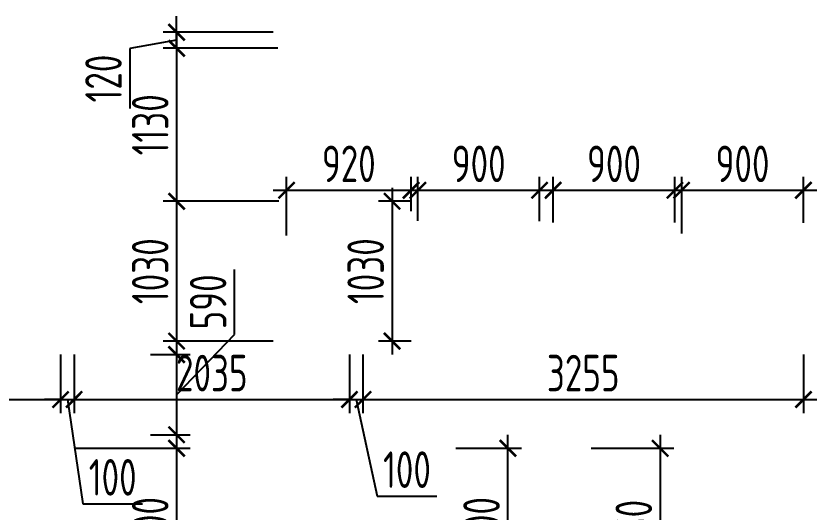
# Model space of a CAD drawing. Header units: millimetres. Extents: x -350007 to 536090, y -888 to 198380.
# Drawn here: x -196333 to -190414, y 120851 to 124521 of the extents above; entities that cross this region are included whole.
import ezdxf

# ---------------------------------------------------------------- set-up
doc = ezdxf.new("R2010")
doc.units = ezdxf.units.MM
doc.layers.add('АР_Размеры нов.', color=15, linetype='Continuous', lineweight=0)
doc.styles.add('ISOCPEUR', font='isocpeur.ttf', dxfattribs={"width": 0.7})
doc.dimstyles.new('R_100', dxfattribs={"dimtxt": 270, "dimasz": 120, "dimexe": 100, "dimexo": 0, "dimgap": 60, "dimtad": 1, "dimdec": 0, "dimrnd": 5, "dimzin": 0, "dimdsep": 46, "dimtxsty": 'ISOCPEUR', "dimblk": 'ARCHTICK', "dimcen": 0, "dimdle": 100, "dimclrd": 256, "dimclre": 256, "dimclrt": 256, "dimadec": 0, "dimazin": 0, "dimtfac": 2, "dimtdec": 0, "dimtofl": 0, "dimtmove": 1, "dimatfit": 3, "dimfxl": 1, "dimtvp": 3, "dimtolj": 1, "dimtzin": 0, "dimarcsym": 0})

# ---------------------------------------------------------------- blocks, each defined once
blk = doc.blocks.new('_ArchTick')
at = {"color": 0, "linetype": 'ByBlock', "const_width": 0.15}
blk.add_lwpolyline([(-0.5, -0.5), (0.5, 0.5)], dxfattribs=at)
blk = doc.blocks.new('*D2545')
at = {"layer": 'Defpoints', "color": 0, "ltscale": 100, "transparency": 16777216}
for p in [(-194397.3, 124282.4), (-195146.4, 123152.4), (-194392.2, 123152.4)]:
    blk.add_point(p, dxfattribs=at)
at = {"layer": 'АР_Размеры нов.', "lineweight": -2, "ltscale": 100, "transparency": 16777216}
for p, q in [((-195146.4, 124382.4), (-195146.4, 123052.4)), ((-194397.3, 124282.4), (-195246.4, 124282.4)), ((-194392.2, 123152.4), (-195246.4, 123152.4))]:
    blk.add_line(p, q, dxfattribs=at)
at = {"layer": 'АР_Размеры нов.', "lineweight": -2, "ltscale": 100, "transparency": 16777216, "xscale": 120, "yscale": 120, "zscale": 120}
for p, rotation in [((-195146.4, 124282.4), 90), ((-195146.4, 123152.4), 270)]:
    blk.add_blockref('_ArchTick', p, dxfattribs=dict(at, rotation=rotation))
at = {"layer": 'АР_Размеры нов.', "ltscale": 100, "transparency": 16777216, "insert": (-195341.4, 123717.4), "char_height": 270, "attachment_point": 5, "rotation": 90, "style": 'ISOCPEUR'}
blk.add_mtext('\\A1;1130', dxfattribs=at)
blk = doc.blocks.new('*D2963')
at = {"layer": 'Defpoints', "color": 0, "ltscale": 100, "transparency": 16777216}
for p in [(-193413.9, 123234), (-193413.9, 123079.1), (-194333.9, 122900)]:
    blk.add_point(p, dxfattribs=at)
at = {"layer": 'АР_Размеры нов.', "lineweight": -2, "ltscale": 100, "transparency": 16777216}
for p, q in [((-194333.9, 122900), (-194333.9, 123334)), ((-193413.9, 123079.1), (-193413.9, 123334)), ((-194433.9, 123234), (-193313.9, 123234))]:
    blk.add_line(p, q, dxfattribs=at)
at = {"layer": 'АР_Размеры нов.', "lineweight": -2, "ltscale": 100, "transparency": 16777216, "xscale": 120, "yscale": 120, "zscale": 120, "rotation": 180}
blk.add_blockref('_ArchTick', (-194333.9, 123234), dxfattribs=at)
at = {"layer": 'АР_Размеры нов.', "lineweight": -2, "ltscale": 100, "transparency": 16777216, "xscale": 120, "yscale": 120, "zscale": 120}
blk.add_blockref('_ArchTick', (-193413.9, 123234), dxfattribs=at)
at = {"layer": 'АР_Размеры нов.', "ltscale": 100, "transparency": 16777216, "insert": (-193873.9, 123429), "char_height": 270, "attachment_point": 5, "style": 'ISOCPEUR'}
blk.add_mtext('\\A1;920', dxfattribs=at)
blk = doc.blocks.new('*D2964')
at = {"layer": 'Defpoints', "color": 0, "ltscale": 100, "transparency": 16777216}
for p in [(-192463.9, 123234), (-193363.9, 123009), (-192463.9, 123004.8)]:
    blk.add_point(p, dxfattribs=at)
at = {"layer": 'АР_Размеры нов.', "lineweight": -2, "ltscale": 100, "transparency": 16777216}
for p, q in [((-193363.9, 123009), (-193363.9, 123334)), ((-192463.9, 123004.8), (-192463.9, 123334)), ((-193463.9, 123234), (-192363.9, 123234))]:
    blk.add_line(p, q, dxfattribs=at)
at = {"layer": 'АР_Размеры нов.', "lineweight": -2, "ltscale": 100, "transparency": 16777216, "xscale": 120, "yscale": 120, "zscale": 120, "rotation": 180}
blk.add_blockref('_ArchTick', (-193363.9, 123234), dxfattribs=at)
at = {"layer": 'АР_Размеры нов.', "lineweight": -2, "ltscale": 100, "transparency": 16777216, "xscale": 120, "yscale": 120, "zscale": 120}
blk.add_blockref('_ArchTick', (-192463.9, 123234), dxfattribs=at)
at = {"layer": 'АР_Размеры нов.', "ltscale": 100, "transparency": 16777216, "insert": (-192913.9, 123429), "char_height": 270, "attachment_point": 5, "style": 'ISOCPEUR'}
blk.add_mtext('\\A1;900', dxfattribs=at)
blk = doc.blocks.new('*D2965')
at = {"layer": 'Defpoints', "color": 0, "ltscale": 100, "transparency": 16777216}
for p in [(-191463.9, 123234), (-192363.9, 122996.7), (-191463.9, 122996.7)]:
    blk.add_point(p, dxfattribs=at)
at = {"layer": 'АР_Размеры нов.', "lineweight": -2, "ltscale": 100, "transparency": 16777216}
for p, q in [((-192363.9, 122996.7), (-192363.9, 123334)), ((-191463.9, 122996.7), (-191463.9, 123334)), ((-192463.9, 123234), (-191363.9, 123234))]:
    blk.add_line(p, q, dxfattribs=at)
at = {"layer": 'АР_Размеры нов.', "lineweight": -2, "ltscale": 100, "transparency": 16777216, "xscale": 120, "yscale": 120, "zscale": 120, "rotation": 180}
blk.add_blockref('_ArchTick', (-192363.9, 123234), dxfattribs=at)
at = {"layer": 'АР_Размеры нов.', "lineweight": -2, "ltscale": 100, "transparency": 16777216, "xscale": 120, "yscale": 120, "zscale": 120}
blk.add_blockref('_ArchTick', (-191463.9, 123234), dxfattribs=at)
at = {"layer": 'АР_Размеры нов.', "ltscale": 100, "transparency": 16777216, "insert": (-191913.9, 123429), "char_height": 270, "attachment_point": 5, "style": 'ISOCPEUR'}
blk.add_mtext('\\A1;900', dxfattribs=at)
blk = doc.blocks.new('*D2966')
at = {"layer": 'Defpoints', "color": 0, "ltscale": 100, "transparency": 16777216}
for p in [(-190513.9, 123234), (-190513.9, 122994.4), (-191413.9, 122913.7)]:
    blk.add_point(p, dxfattribs=at)
at = {"layer": 'АР_Размеры нов.', "lineweight": -2, "ltscale": 100, "transparency": 16777216}
for p, q in [((-191413.9, 122913.7), (-191413.9, 123334)), ((-190513.9, 122994.4), (-190513.9, 123334)), ((-191513.9, 123234), (-190413.9, 123234))]:
    blk.add_line(p, q, dxfattribs=at)
at = {"layer": 'АР_Размеры нов.', "lineweight": -2, "ltscale": 100, "transparency": 16777216, "xscale": 120, "yscale": 120, "zscale": 120, "rotation": 180}
blk.add_blockref('_ArchTick', (-191413.9, 123234), dxfattribs=at)
at = {"layer": 'АР_Размеры нов.', "lineweight": -2, "ltscale": 100, "transparency": 16777216, "xscale": 120, "yscale": 120, "zscale": 120}
blk.add_blockref('_ArchTick', (-190513.9, 123234), dxfattribs=at)
at = {"layer": 'АР_Размеры нов.', "ltscale": 100, "transparency": 16777216, "insert": (-190963.9, 123429), "char_height": 270, "attachment_point": 5, "style": 'ISOCPEUR'}
blk.add_mtext('\\A1;900', dxfattribs=at)
blk = doc.blocks.new('*D2856')
at = {"layer": 'Defpoints', "color": 0, "ltscale": 500, "transparency": 16777216}
for p in [(-195146.4, 124400.7), (-194433.9, 124400.7), (-194397.3, 124282.4)]:
    blk.add_point(p, dxfattribs=at)
at = {"layer": 'АР_Размеры нов.', "lineweight": -2, "ltscale": 500, "transparency": 16777216}
for p, q in [((-195146.4, 124400.7), (-195146.4, 124520.7)), ((-194433.9, 124400.7), (-195246.4, 124400.7)), ((-195146.4, 124282.4), (-195146.4, 124400.7)), ((-195146.4, 124341.5), (-195491.8, 124279.7)), ((-195491.8, 124279.7), (-195491.8, 123838.4)), ((-194397.3, 124282.4), (-195246.4, 124282.4)), ((-195146.4, 124282.4), (-195146.4, 124162.4))]:
    blk.add_line(p, q, dxfattribs=at)
at = {"layer": 'АР_Размеры нов.', "lineweight": -2, "ltscale": 500, "transparency": 16777216, "xscale": 120, "yscale": 120, "zscale": 120}
for p, rotation in [((-195146.4, 124400.7), 270), ((-195146.4, 124282.4), 90)]:
    blk.add_blockref('_ArchTick', p, dxfattribs=dict(at, rotation=rotation))
at = {"layer": 'АР_Размеры нов.', "lineweight": 13, "ltscale": 500, "transparency": 16777216, "insert": (-195686.8, 124059), "char_height": 270, "attachment_point": 5, "rotation": 90, "style": 'ISOCPEUR'}
blk.add_mtext('\\A1;120', dxfattribs=at)
blk = doc.blocks.new('*D2857')
at = {"layer": 'Defpoints', "color": 0, "ltscale": 500, "transparency": 16777216}
for p in [(-194392.2, 123152.4), (-195146.4, 122120.3), (-194433.9, 122120.3)]:
    blk.add_point(p, dxfattribs=at)
at = {"layer": 'АР_Размеры нов.', "lineweight": -2, "ltscale": 500, "transparency": 16777216}
for p, q in [((-195146.4, 123252.4), (-195146.4, 122020.3)), ((-194392.2, 123152.4), (-195246.4, 123152.4)), ((-194433.9, 122120.3), (-195246.4, 122120.3))]:
    blk.add_line(p, q, dxfattribs=at)
at = {"layer": 'АР_Размеры нов.', "lineweight": -2, "ltscale": 500, "transparency": 16777216, "xscale": 120, "yscale": 120, "zscale": 120}
for p, rotation in [((-195146.4, 123152.4), 90), ((-195146.4, 122120.3), 270)]:
    blk.add_blockref('_ArchTick', p, dxfattribs=dict(at, rotation=rotation))
at = {"layer": 'АР_Размеры нов.', "lineweight": 13, "ltscale": 500, "transparency": 16777216, "insert": (-195341.4, 122636.4), "char_height": 270, "attachment_point": 5, "rotation": 90, "style": 'ISOCPEUR'}
blk.add_mtext('\\A1;1030', dxfattribs=at)
blk = doc.blocks.new('*D2860')
at = {"layer": 'Defpoints', "color": 0, "ltscale": 500, "transparency": 16777216}
for p in [(-192083.9, 121328.5), (-192083.9, 120076.2), (-191572.5, 120076.2)]:
    blk.add_point(p, dxfattribs=at)
at = {"layer": 'АР_Размеры нов.', "lineweight": -2, "ltscale": 500, "transparency": 16777216}
for p, q in [((-191572.5, 121428.5), (-191572.5, 119976.2)), ((-192083.9, 121328.5), (-191472.5, 121328.5)), ((-192083.9, 120076.2), (-191472.5, 120076.2))]:
    blk.add_line(p, q, dxfattribs=at)
at = {"layer": 'АР_Размеры нов.', "lineweight": -2, "ltscale": 500, "transparency": 16777216, "xscale": 120, "yscale": 120, "zscale": 120}
for p, rotation in [((-191572.5, 121328.5), 90), ((-191572.5, 120076.2), 270)]:
    blk.add_blockref('_ArchTick', p, dxfattribs=dict(at, rotation=rotation))
at = {"layer": 'АР_Размеры нов.', "lineweight": 13, "ltscale": 500, "transparency": 16777216, "insert": (-191767.5, 120702.3), "char_height": 270, "attachment_point": 5, "rotation": 90, "style": 'ISOCPEUR'}
blk.add_mtext('\\A1;1250', dxfattribs=at)
blk = doc.blocks.new('*D2868')
at = {"layer": 'Defpoints', "color": 0, "ltscale": 500, "transparency": 16777216}
for p in [(-195903.9, 121328.5), (-195903.9, 120126.1), (-195146.4, 120126.1)]:
    blk.add_point(p, dxfattribs=at)
at = {"layer": 'АР_Размеры нов.', "lineweight": -2, "ltscale": 500, "transparency": 16777216}
for p, q in [((-195146.4, 121428.5), (-195146.4, 120026.1)), ((-195903.9, 121328.5), (-195046.4, 121328.5)), ((-195903.9, 120126.1), (-195046.4, 120126.1))]:
    blk.add_line(p, q, dxfattribs=at)
at = {"layer": 'АР_Размеры нов.', "lineweight": -2, "ltscale": 500, "transparency": 16777216, "xscale": 120, "yscale": 120, "zscale": 120}
for p, rotation in [((-195146.4, 121328.5), 90), ((-195146.4, 120126.1), 270)]:
    blk.add_blockref('_ArchTick', p, dxfattribs=dict(at, rotation=rotation))
at = {"layer": 'АР_Размеры нов.', "lineweight": 13, "ltscale": 500, "transparency": 16777216, "insert": (-195341.4, 120727.3), "char_height": 270, "attachment_point": 5, "rotation": 90, "style": 'ISOCPEUR'}
blk.add_mtext('\\A1;1200', dxfattribs=at)
blk = doc.blocks.new('*D2869')
at = {"layer": 'Defpoints', "color": 0, "ltscale": 500, "transparency": 16777216}
for p in [(-195339.8, 122020.3), (-195339.8, 121428.5), (-195146.4, 121428.5)]:
    blk.add_point(p, dxfattribs=at)
at = {"layer": 'АР_Размеры нов.', "lineweight": -2, "ltscale": 500, "transparency": 16777216}
for p, q in [((-194718.6, 122169.9), (-194718.6, 122649)), ((-195146.4, 121724.4), (-194718.6, 122169.9)), ((-195146.4, 122120.3), (-195146.4, 121328.5)), ((-195339.8, 122020.3), (-195046.4, 122020.3)), ((-195339.8, 121428.5), (-195046.4, 121428.5))]:
    blk.add_line(p, q, dxfattribs=at)
at = {"layer": 'АР_Размеры нов.', "lineweight": -2, "ltscale": 500, "transparency": 16777216, "xscale": 120, "yscale": 120, "zscale": 120}
for p, rotation in [((-195146.4, 122020.3), 90), ((-195146.4, 121428.5), 270)]:
    blk.add_blockref('_ArchTick', p, dxfattribs=dict(at, rotation=rotation))
at = {"layer": 'АР_Размеры нов.', "lineweight": 13, "ltscale": 500, "transparency": 16777216, "insert": (-194913.6, 122409.4), "char_height": 270, "attachment_point": 5, "rotation": 90, "style": 'ISOCPEUR'}
blk.add_mtext('\\A1;590', dxfattribs=at)
blk = doc.blocks.new('*D2246')
at = {"layer": 'Defpoints', "color": 0, "ltscale": 500, "transparency": 16777216}
for p in [(-193083.9, 121328.5), (-192697.7, 121328.5), (-193083.9, 120126.2)]:
    blk.add_point(p, dxfattribs=at)
at = {"layer": 'АР_Размеры нов.', "lineweight": -2, "ltscale": 500, "transparency": 16777216}
for p, q in [((-192697.7, 120026.2), (-192697.7, 121428.5)), ((-193083.9, 121328.5), (-192597.7, 121328.5)), ((-193083.9, 120126.2), (-192597.7, 120126.2))]:
    blk.add_line(p, q, dxfattribs=at)
at = {"layer": 'АР_Размеры нов.', "lineweight": -2, "ltscale": 500, "transparency": 16777216, "xscale": 120, "yscale": 120, "zscale": 120}
for p, rotation in [((-192697.7, 121328.5), 90), ((-192697.7, 120126.2), 270)]:
    blk.add_blockref('_ArchTick', p, dxfattribs=dict(at, rotation=rotation))
at = {"layer": 'АР_Размеры нов.', "lineweight": 13, "ltscale": 500, "transparency": 16777216, "insert": (-192892.7, 120727.3), "char_height": 270, "attachment_point": 5, "rotation": 90, "style": 'ISOCPEUR'}
blk.add_mtext('\\A1;1200', dxfattribs=at)
blk = doc.blocks.new('*D2248')
at = {"layer": 'Defpoints', "color": 0, "ltscale": 500, "transparency": 16777216}
for p in [(-193413.9, 123152.4), (-193554.1, 122120.3), (-193413.9, 122120.3)]:
    blk.add_point(p, dxfattribs=at)
at = {"layer": 'АР_Размеры нов.', "lineweight": -2, "ltscale": 500, "transparency": 16777216}
for p, q in [((-193554.1, 123252.4), (-193554.1, 122020.3)), ((-193413.9, 123152.4), (-193654.1, 123152.4)), ((-193413.9, 122120.3), (-193654.1, 122120.3))]:
    blk.add_line(p, q, dxfattribs=at)
at = {"layer": 'АР_Размеры нов.', "lineweight": -2, "ltscale": 500, "transparency": 16777216, "xscale": 120, "yscale": 120, "zscale": 120}
for p, rotation in [((-193554.1, 123152.4), 90), ((-193554.1, 122120.3), 270)]:
    blk.add_blockref('_ArchTick', p, dxfattribs=dict(at, rotation=rotation))
at = {"layer": 'АР_Размеры нов.', "lineweight": 13, "ltscale": 500, "transparency": 16777216, "insert": (-193749.1, 122636.4), "char_height": 270, "attachment_point": 5, "rotation": 90, "style": 'ISOCPEUR'}
blk.add_mtext('\\A1;1030', dxfattribs=at)
blk = doc.blocks.new('*D4060')
at = {"layer": 'Defpoints', "color": 0, "transparency": 16777216}
for p in [(-197383.9, 122020.3), (-196003.9, 122020.3), (-196003.9, 121688.8)]:
    blk.add_point(p, dxfattribs=at)
at = {"layer": 'АР_Размеры нов.', "lineweight": -2, "transparency": 16777216}
for p, q in [((-197383.9, 122020.3), (-197383.9, 121588.8)), ((-196003.9, 122020.3), (-196003.9, 121588.8)), ((-197483.9, 121688.8), (-195903.9, 121688.8))]:
    blk.add_line(p, q, dxfattribs=at)
at = {"layer": 'АР_Размеры нов.', "lineweight": -2, "transparency": 16777216, "xscale": 120, "yscale": 120, "zscale": 120, "rotation": 180}
blk.add_blockref('_ArchTick', (-197383.9, 121688.8), dxfattribs=at)
at = {"layer": 'АР_Размеры нов.', "lineweight": -2, "transparency": 16777216, "xscale": 120, "yscale": 120, "zscale": 120}
blk.add_blockref('_ArchTick', (-196003.9, 121688.8), dxfattribs=at)
at = {"layer": 'АР_Размеры нов.', "transparency": 16777216, "insert": (-196693.9, 121883.8), "char_height": 270, "attachment_point": 5, "style": 'ISOCPEUR'}
blk.add_mtext('\\A1;1380', dxfattribs=at)
blk = doc.blocks.new('*D4061')
at = {"layer": 'Defpoints', "color": 0, "transparency": 16777216}
for p in [(-195903.9, 122020.3), (-193869.1, 122020.3), (-193869.1, 121688.8)]:
    blk.add_point(p, dxfattribs=at)
at = {"layer": 'АР_Размеры нов.', "lineweight": -2, "transparency": 16777216}
for p, q in [((-195903.9, 122020.3), (-195903.9, 121588.8)), ((-193869.1, 122020.3), (-193869.1, 121588.8)), ((-196003.9, 121688.8), (-193769.1, 121688.8))]:
    blk.add_line(p, q, dxfattribs=at)
at = {"layer": 'АР_Размеры нов.', "lineweight": -2, "transparency": 16777216, "xscale": 120, "yscale": 120, "zscale": 120, "rotation": 180}
blk.add_blockref('_ArchTick', (-195903.9, 121688.8), dxfattribs=at)
at = {"layer": 'АР_Размеры нов.', "lineweight": -2, "transparency": 16777216, "xscale": 120, "yscale": 120, "zscale": 120}
blk.add_blockref('_ArchTick', (-193869.1, 121688.8), dxfattribs=at)
at = {"layer": 'АР_Размеры нов.', "transparency": 16777216, "insert": (-194886.5, 121883.8), "char_height": 270, "attachment_point": 5, "style": 'ISOCPEUR'}
blk.add_mtext('\\A1;2035', dxfattribs=at)
blk = doc.blocks.new('*D4062')
at = {"layer": 'Defpoints', "color": 0, "transparency": 16777216}
for p in [(-193769.1, 122020.3), (-190513.9, 122020.3), (-190513.9, 121688.8)]:
    blk.add_point(p, dxfattribs=at)
at = {"layer": 'АР_Размеры нов.', "lineweight": -2, "transparency": 16777216}
for p, q in [((-193769.1, 122020.3), (-193769.1, 121588.8)), ((-190513.9, 122020.3), (-190513.9, 121588.8)), ((-193869.1, 121688.8), (-190413.9, 121688.8))]:
    blk.add_line(p, q, dxfattribs=at)
at = {"layer": 'АР_Размеры нов.', "lineweight": -2, "transparency": 16777216, "xscale": 120, "yscale": 120, "zscale": 120, "rotation": 180}
blk.add_blockref('_ArchTick', (-193769.1, 121688.8), dxfattribs=at)
at = {"layer": 'АР_Размеры нов.', "lineweight": -2, "transparency": 16777216, "xscale": 120, "yscale": 120, "zscale": 120}
blk.add_blockref('_ArchTick', (-190513.9, 121688.8), dxfattribs=at)
at = {"layer": 'АР_Размеры нов.', "transparency": 16777216, "insert": (-192141.5, 121883.8), "char_height": 270, "attachment_point": 5, "style": 'ISOCPEUR'}
blk.add_mtext('\\A1;3255', dxfattribs=at)
blk = doc.blocks.new('*D4063')
at = {"layer": 'Defpoints', "color": 0, "transparency": 16777216}
for p in [(-196003.9, 121781.3), (-195903.9, 121781.3), (-195903.9, 121688.8)]:
    blk.add_point(p, dxfattribs=at)
at = {"layer": 'АР_Размеры нов.', "lineweight": -2, "transparency": 16777216}
for p, q in [((-196003.9, 121781.3), (-196003.9, 121588.8)), ((-195903.9, 121781.3), (-195903.9, 121588.8)), ((-196003.9, 121688.8), (-196123.9, 121688.8)), ((-196003.9, 121688.8), (-195903.9, 121688.8)), ((-195953.9, 121688.8), (-195839.3, 120919)), ((-195903.9, 121688.8), (-195783.9, 121688.8)), ((-195839.3, 120919), (-195398, 120919))]:
    blk.add_line(p, q, dxfattribs=at)
at = {"layer": 'АР_Размеры нов.', "lineweight": -2, "transparency": 16777216, "xscale": 120, "yscale": 120, "zscale": 120}
blk.add_blockref('_ArchTick', (-196003.9, 121688.8), dxfattribs=at)
at = {"layer": 'АР_Размеры нов.', "lineweight": -2, "transparency": 16777216, "xscale": 120, "yscale": 120, "zscale": 120, "rotation": 180}
blk.add_blockref('_ArchTick', (-195903.9, 121688.8), dxfattribs=at)
at = {"layer": 'АР_Размеры нов.', "transparency": 16777216, "insert": (-195618.7, 121114), "char_height": 270, "attachment_point": 5, "style": 'ISOCPEUR'}
blk.add_mtext('\\A1;100', dxfattribs=at)
blk = doc.blocks.new('*D4064')
at = {"layer": 'Defpoints', "color": 0, "transparency": 16777216}
for p in [(-193869.1, 121847.7), (-193769.1, 121847.7), (-193769.1, 121688.8)]:
    blk.add_point(p, dxfattribs=at)
at = {"layer": 'АР_Размеры нов.', "lineweight": -2, "transparency": 16777216}
for p, q in [((-193869.1, 121847.7), (-193869.1, 121588.8)), ((-193769.1, 121847.7), (-193769.1, 121588.8)), ((-193869.1, 121688.8), (-193989.1, 121688.8)), ((-193869.1, 121688.8), (-193769.1, 121688.8)), ((-193819.1, 121688.8), (-193664.5, 120975.6)), ((-193769.1, 121688.8), (-193649.1, 121688.8)), ((-193664.5, 120975.6), (-193223.2, 120975.6))]:
    blk.add_line(p, q, dxfattribs=at)
at = {"layer": 'АР_Размеры нов.', "lineweight": -2, "transparency": 16777216, "xscale": 120, "yscale": 120, "zscale": 120}
blk.add_blockref('_ArchTick', (-193869.1, 121688.8), dxfattribs=at)
at = {"layer": 'АР_Размеры нов.', "lineweight": -2, "transparency": 16777216, "xscale": 120, "yscale": 120, "zscale": 120, "rotation": 180}
blk.add_blockref('_ArchTick', (-193769.1, 121688.8), dxfattribs=at)
at = {"layer": 'АР_Размеры нов.', "transparency": 16777216, "insert": (-193443.9, 121170.6), "char_height": 270, "attachment_point": 5, "style": 'ISOCPEUR'}
blk.add_mtext('\\A1;100', dxfattribs=at)

msp = doc.modelspace()

# ---------------------------------------------------------------- dimensions: what is measured, and where the dimension line sits
at = {"layer": 'АР_Размеры нов.', "lineweight": 13, "ltscale": 500}
for base, p1, p2, override, picture, middle in [((-195146.4, 124400.7), (-194397.3, 124282.4), (-194433.9, 124400.7), {"dimpost": '\\X', "dimfxl": 2.5, "dimarcsym": 1}, '*D2856', (-195491.8, 124219.7)), ((-195146.4, 121428.5), (-195339.8, 122020.3), (-195339.8, 121428.5), {"dimpost": '\\X'}, '*D2869', (-194718.6, 122229.9))]:
    dim = msp.add_linear_dim(base=base, p1=p1, p2=p2, angle=90, dimstyle='R_100', override=override, dxfattribs=at)
    dim.commit()
    dim.dimension.update_dxf_attribs({"geometry": picture, "text_midpoint": middle, "dimtype": 160})
at = {"layer": 'АР_Размеры нов.', "ltscale": 100}
dim = msp.add_linear_dim(base=(-195146.4, 123152.4), p1=(-194397.3, 124282.4), p2=(-194392.2, 123152.4), angle=90, dimstyle='R_100', override={"dimpost": '\\X', "dimfxl": 2.5, "dimarcsym": 1}, dxfattribs=at)
dim.commit()
dim.dimension.update_dxf_attribs({"geometry": '*D2545', "text_midpoint": (-195341.4, 123717.4)})
for base, p1, p2, picture, middle in [((-193413.9, 123234), (-194333.9, 122900), (-193413.9, 123079.1), '*D2963', (-193873.9, 123429)), ((-192463.9, 123234), (-193363.9, 123009), (-192463.9, 123004.8), '*D2964', (-192913.9, 123429)), ((-191463.9, 123234), (-192363.9, 122996.7), (-191463.9, 122996.7), '*D2965', (-191913.9, 123429)), ((-190513.9, 123234), (-191413.9, 122913.7), (-190513.9, 122994.4), '*D2966', (-190963.9, 123429))]:
    dim = msp.add_linear_dim(base=base, p1=p1, p2=p2, dimstyle='R_100', override={"dimpost": '\\X', "dimfxl": 2.5, "dimarcsym": 1}, dxfattribs=at)
    dim.commit()
    dim.dimension.update_dxf_attribs({"geometry": picture, "text_midpoint": middle})
at = {"layer": 'АР_Размеры нов.', "lineweight": 13, "ltscale": 500}
for base, p1, p2, override, picture, middle in [((-195146.4, 122120.3), (-194392.2, 123152.4), (-194433.9, 122120.3), {"dimpost": '\\X', "dimfxl": 2.5, "dimarcsym": 1}, '*D2857', (-195341.4, 122636.4)), ((-193554.1, 122120.3), (-193413.9, 123152.4), (-193413.9, 122120.3), {"dimpost": '\\X'}, '*D2248', (-193749.1, 122636.4)), ((-195146.4, 120126.1), (-195903.9, 121328.5), (-195903.9, 120126.1), {"dimpost": '\\X'}, '*D2868', (-195341.4, 120727.3)), ((-192697.7, 121328.5), (-193083.9, 120126.2), (-193083.9, 121328.5), {"dimpost": '\\X'}, '*D2246', (-192892.7, 120727.3)), ((-191572.5, 120076.2), (-192083.9, 121328.5), (-192083.9, 120076.2), {"dimpost": '\\X'}, '*D2860', (-191767.5, 120702.3))]:
    dim = msp.add_linear_dim(base=base, p1=p1, p2=p2, angle=90, dimstyle='R_100', override=override, dxfattribs=at)
    dim.commit()
    dim.dimension.update_dxf_attribs({"geometry": picture, "text_midpoint": middle})
at = {"layer": 'АР_Размеры нов.'}
for base, p1, p2, picture, middle in [((-196003.9, 121688.8), (-197383.9, 122020.3), (-196003.9, 122020.3), '*D4060', (-196693.9, 121883.8)), ((-193869.1, 121688.8), (-195903.9, 122020.3), (-193869.1, 122020.3), '*D4061', (-194886.5, 121883.8)), ((-190513.9, 121688.8), (-193769.1, 122020.3), (-190513.9, 122020.3), '*D4062', (-192141.5, 121883.8))]:
    dim = msp.add_linear_dim(base=base, p1=p1, p2=p2, dimstyle='R_100', override={"dimpost": '\\X'}, dxfattribs=at)
    dim.commit()
    dim.dimension.update_dxf_attribs({"geometry": picture, "text_midpoint": middle})
for base, p1, p2, picture, middle in [((-193769.1, 121688.8), (-193869.1, 121847.7), (-193769.1, 121847.7), '*D4064', (-193604.5, 120975.6)), ((-195903.9, 121688.8), (-196003.9, 121781.3), (-195903.9, 121781.3), '*D4063', (-195779.3, 120919))]:
    dim = msp.add_linear_dim(base=base, p1=p1, p2=p2, dimstyle='R_100', override={"dimpost": '\\X'}, dxfattribs=at)
    dim.commit()
    dim.dimension.update_dxf_attribs({"geometry": picture, "text_midpoint": middle, "dimtype": 160})

doc.saveas('drawing.dxf')
